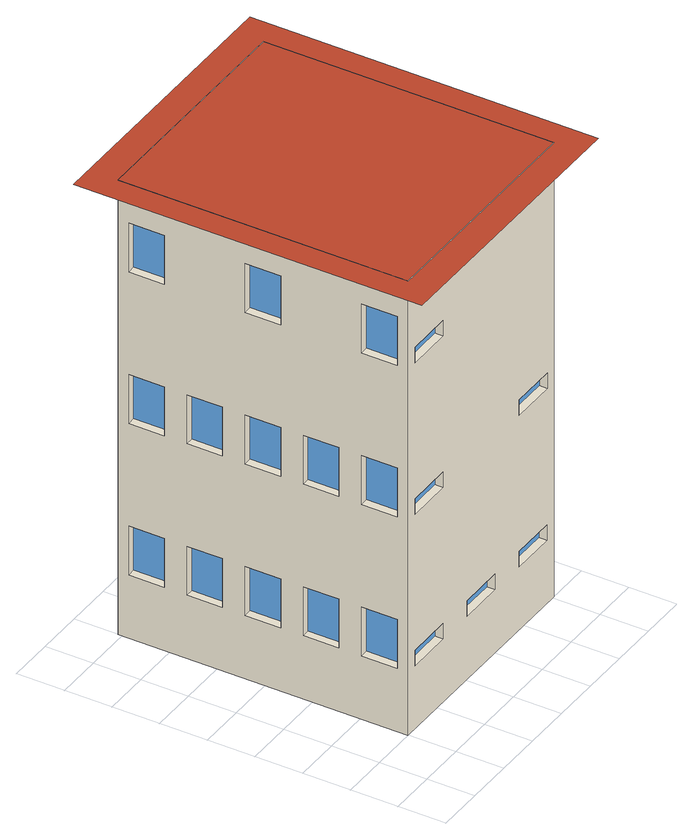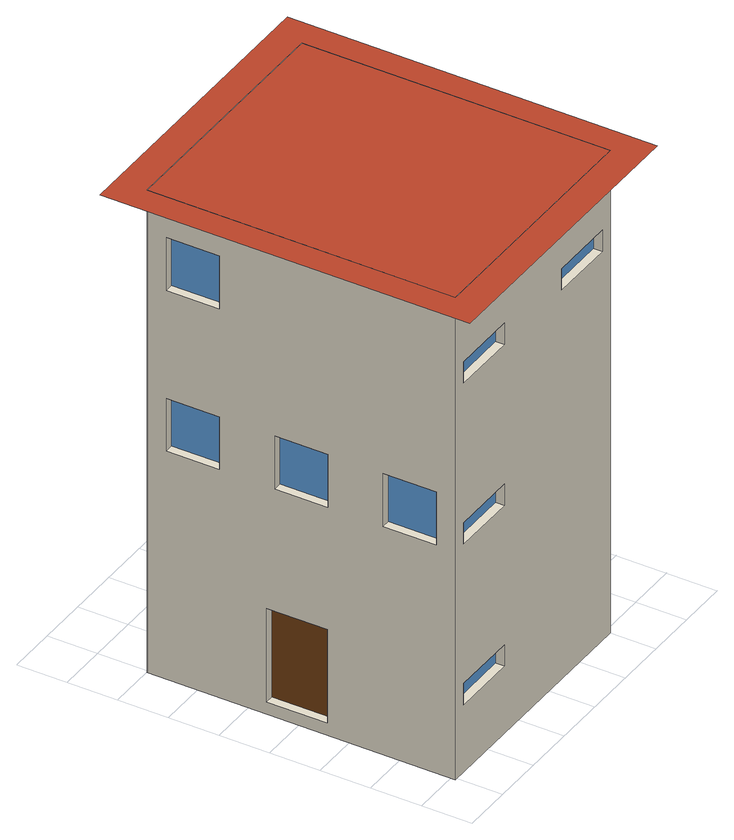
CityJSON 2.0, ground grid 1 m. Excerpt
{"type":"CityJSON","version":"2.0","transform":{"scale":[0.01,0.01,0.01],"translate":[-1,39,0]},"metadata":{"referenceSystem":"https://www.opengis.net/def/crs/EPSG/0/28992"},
"CityObjects":{
"building1":{"type":"Building","attributes":{"roofType":"Flat","yearOfConstruction":1987,"function":"Residential","storeysAboveGround":3},"geometry":[{"type":"MultiSurface","lod":"3","boundaries":[[[0,1,2,3]],[[4,5,6,7]],[[2,4,7,3],[8,9,10,11],[12,13,14,15],[16,17,18,19],[20,21,22,23],[24,25,26,27],[28,29,30,31]],[[32,33,8,11]],[[10,34,32,11]],[[35,34,10,9]],[[8,33,35,9]],[[36,37,12,15]],[[14,38,36,15]],[[39,38,14,13]],[[12,37,39,13]],[[40,41,16,19]],[[18,42,40,19]],[[43,42,18,17]],[[16,41,43,17]],[[44,45,20,23]],[[22,46,44,23]],[[47,46,22,21]],[[20,45,47,21]],[[48,49,24,27]],[[26,50,48,27]],[[51,50,26,25]],[[24,49,51,25]],[[52,53,28,31]],[[30,54,52,31]],[[55,54,30,29]],[[28,53,55,29]],[[34,35,33,32]],[[38,39,37,36]],[[42,43,41,40]],[[46,47,45,44]],[[50,51,49,48]],[[54,55,53,52]],[[1,5,4,2],[56,57,58,59],[60,61,62,63],[64,65,66,67],[68,69,70,71],[72,73,74,75]],[[76,77,56,59]],[[58,78,76,59]],[[79,78,58,57]],[[56,77,79,57]],[[80,81,60,63]],[[62,82,80,63]],[[83,82,62,61]],[[60,81,83,61]],[[84,85,64,67]],[[66,86,84,67]],[[87,86,66,65]],[[64,85,87,65]],[[88,89,68,71]],[[70,90,88,71]],[[91,90,70,69]],[[68,89,91,69]],[[92,93,72,75]],[[74,94,92,75]],[[95,94,74,73]],[[72,93,95,73]],[[78,79,77,76]],[[82,83,81,80]],[[86,87,85,84]],[[90,91,89,88]],[[94,95,93,92]],[[0,6,5,1],[96,97,98,99],[100,101,102,103],[104,105,106,107],[108,109,110,111]],[[112,113,96,99]],[[98,114,112,99]],[[115,114,98,97]],[[96,113,115,97]],[[116,117,100,103]],[[102,118,116,103]],[[119,118,102,101]],[[100,117,119,101]],[[120,121,104,107]],[[106,122,120,107]],[[123,122,106,105]],[[104,121,123,105]],[[124,125,108,111]],[[110,126,124,111]],[[127,126,110,109]],[[108,125,127,109]],[[114,115,113,112]],[[118,119,117,116]],[[122,123,121,120]],[[126,127,125,124]],[[3,7,6,0],[128,129,130,131],[132,133,134,135],[136,137,138,139],[140,141,142,143],[144,145,146,147],[148,149,150,151],[152,153,154,155],[156,157,158,159],[160,161,162,163],[164,165,166,167],[168,169,170,171],[172,173,174,175],[176,177,178,179]],[[180,181,128,131]],[[130,182,180,131]],[[183,182,130,129]],[[128,181,183,129]],[[184,185,132,135]],[[134,186,184,135]],[[187,186,134,133]],[[132,185,187,133]],[[188,189,136,139]],[[138,190,188,139]],[[191,190,138,137]],[[136,189,191,137]],[[192,193,140,143]],[[142,194,192,143]],[[195,194,142,141]],[[140,193,195,141]],[[196,197,144,147]],[[146,198,196,147]],[[199,198,146,145]],[[144,197,199,145]],[[200,201,148,151]],[[150,202,200,151]],[[203,202,150,149]],[[148,201,203,149]],[[204,205,152,155]],[[154,206,204,155]],[[207,206,154,153]],[[152,205,207,153]],[[208,209,156,159]],[[158,210,208,159]],[[211,210,158,157]],[[156,209,211,157]],[[212,213,160,163]],[[162,214,212,163]],[[215,214,162,161]],[[160,213,215,161]],[[216,217,164,167]],[[166,218,216,167]],[[219,218,166,165]],[[164,217,219,165]],[[220,221,168,171]],[[170,222,220,171]],[[223,222,170,169]],[[168,221,223,169]],[[224,225,172,175]],[[174,226,224,175]],[[227,226,174,173]],[[172,225,227,173]],[[228,229,176,179]],[[178,230,228,179]],[[231,230,178,177]],[[176,229,231,177]],[[182,183,181,180]],[[186,187,185,184]],[[190,191,189,188]],[[194,195,193,192]],[[198,199,197,196]],[[202,203,201,200]],[[206,207,205,204]],[[210,211,209,208]],[[214,215,213,212]],[[218,219,217,216]],[[222,223,221,220]],[[226,227,225,224]],[[230,231,229,228]],[[232,233,234,235],[6,5,4,7]]],"semantics":{"surfaces":[{"type":"GroundSurface"},{"type":"RoofSurface"},{"type":"WallSurface"},{"type":"Window"},{"type":"Door"}],"values":[0,1,2,2,2,2,2,2,2,2,2,2,2,2,2,2,2,2,2,2,2,2,2,2,2,2,2,3,3,3,3,3,3,2,2,2,2,2,2,2,2,2,2,2,2,2,2,2,2,2,2,2,2,2,4,3,3,3,3,2,2,2,2,2,2,2,2,2,2,2,2,2,2,2,2,2,3,3,3,3,2,2,2,2,2,2,2,2,2,2,2,2,2,2,2,2,2,2,2,2,2,2,2,2,2,2,2,2,2,2,2,2,2,2,2,2,2,2,2,2,2,2,2,2,2,2,2,2,2,2,2,2,2,3,3,3,3,3,3,3,3,3,3,3,3,3,1]}}]}
},
"vertices":[
[100,709,0],[605,709,0],[605,100,0],[100,100,0],[605,100,996],[605,709,996],[100,709,996],[100,100,996],[123,100,173],[221,100,173],[221,100,139],[123,100,139],[303,100,173],[401,100,173],[401,100,139],[303,100,139],[483,100,173],[581,100,173],[581,100,139],[483,100,139],[123,100,505],[221,100,505],[221,100,471],[123,100,471],[484,100,505],[582,100,505],[582,100,471],[484,100,471],[123,100,837],[221,100,837],[221,100,803],[123,100,803],[123,117,139],[123,117,173],[221,117,139],[221,117,173],[303,117,139],[303,117,173],[401,117,139],[401,117,173],[483,117,139],[483,117,173],[581,117,139],[581,117,173],[123,117,471],[123,117,505],[221,117,471],[221,117,505],[484,117,471],[484,117,505],[582,117,471],[582,117,505],[123,117,803],[123,117,837],[221,117,803],[221,117,837],[605,336,218],[605,456,218],[605,456,25],[605,336,25],[605,138,580],[605,243,580],[605,243,471],[605,138,471],[605,352,580],[605,457,580],[605,457,471],[605,352,471],[605,566,580],[605,671,580],[605,671,471],[605,566,471],[605,138,912],[605,243,912],[605,243,803],[605,138,803],[588,336,25],[588,336,218],[588,456,25],[588,456,218],[588,138,471],[588,138,580],[588,243,471],[588,243,580],[588,352,471],[588,352,580],[588,457,471],[588,457,580],[588,566,471],[588,566,580],[588,671,471],[588,671,580],[588,138,803],[588,138,912],[588,243,803],[588,243,912],[579,709,183],[446,709,183],[446,709,139],[579,709,139],[579,709,515],[446,709,515],[446,709,471],[579,709,471],[579,709,847],[446,709,847],[446,709,803],[579,709,803],[259,709,847],[126,709,847],[126,709,803],[259,709,803],[579,692,139],[579,692,183],[446,692,139],[446,692,183],[579,692,471],[579,692,515],[446,692,471],[446,692,515],[579,692,803],[579,692,847],[446,692,803],[446,692,847],[259,692,803],[259,692,847],[126,692,803],[126,692,847],[100,686,246],[100,611,246],[100,611,139],[100,686,139],[100,564,246],[100,489,246],[100,489,139],[100,564,139],[100,442,246],[100,367,246],[100,367,139],[100,442,139],[100,320,246],[100,245,246],[100,245,139],[100,320,139],[100,198,246],[100,123,246],[100,123,139],[100,198,139],[100,686,578],[100,611,578],[100,611,471],[100,686,471],[100,564,578],[100,489,578],[100,489,471],[100,564,471],[100,442,578],[100,367,578],[100,367,471],[100,442,471],[100,320,578],[100,245,578],[100,245,471],[100,320,471],[100,198,578],[100,123,578],[100,123,471],[100,198,471],[100,686,910],[100,611,910],[100,611,803],[100,686,803],[100,442,910],[100,367,910],[100,367,803],[100,442,803],[100,198,910],[100,123,910],[100,123,803],[100,198,803],[117,686,139],[117,686,246],[117,611,139],[117,611,246],[117,564,139],[117,564,246],[117,489,139],[117,489,246],[117,442,139],[117,442,246],[117,367,139],[117,367,246],[117,320,139],[117,320,246],[117,245,139],[117,245,246],[117,198,139],[117,198,246],[117,123,139],[117,123,246],[117,686,471],[117,686,578],[117,611,471],[117,611,578],[117,564,471],[117,564,578],[117,489,471],[117,489,578],[117,442,471],[117,442,578],[117,367,471],[117,367,578],[117,320,471],[117,320,578],[117,245,471],[117,245,578],[117,198,471],[117,198,578],[117,123,471],[117,123,578],[117,686,803],[117,686,910],[117,611,803],[117,611,910],[117,442,803],[117,442,910],[117,367,803],[117,367,910],[117,198,803],[117,198,910],[117,123,803],[117,123,910],[658,39,996],[658,770,996],[47,770,996],[47,39,996]
]}
